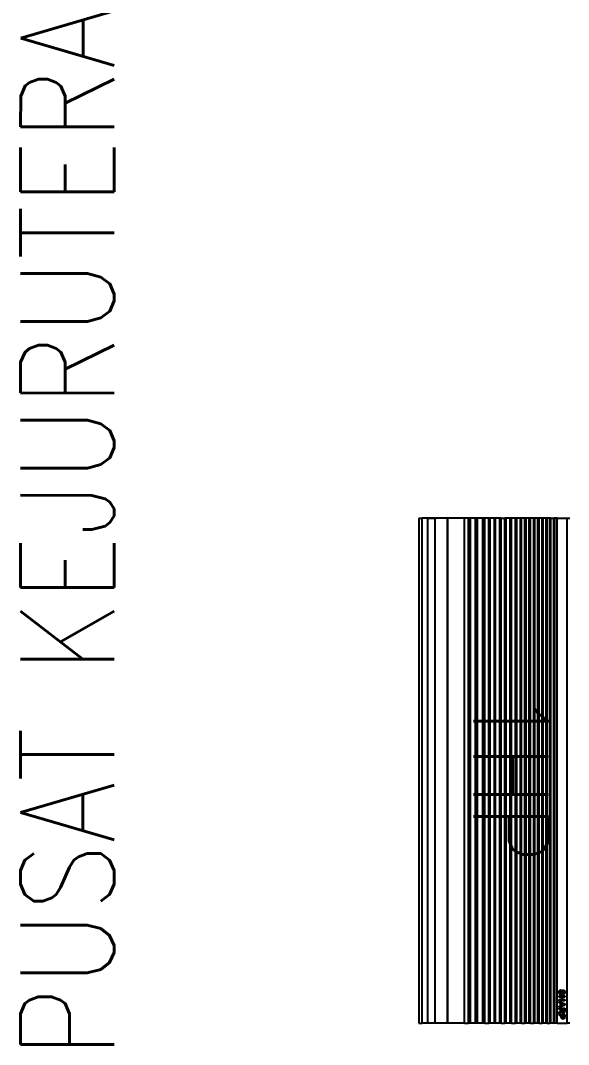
# Model space of a CAD drawing. Header units: inches. Extents: x -86493719 to 430035, y 21644 to 1519532.
# Drawn here: x 53460 to 55510, y 61403 to 65231 of the extents above; entities that cross this region are included whole.
import ezdxf
from ezdxf.enums import TextEntityAlignment as Align

# ---------------------------------------------------------------- set-up
doc = ezdxf.new("R2010")
doc.units = ezdxf.units.IN
doc.header["$MEASUREMENT"] = 0
doc.layers.add('Edges', color=7, linetype='Continuous')
doc.layers.add('t3', color=8, linetype='Continuous', lineweight=25)
doc.styles.add('LAILA', font='romans.shx', dxfattribs={"width": 0.85})

# ---------------------------------------------------------------- blocks, each defined once
blk = doc.blocks.new('1.0HP AIR CONDITION')
for p, q in [((-1478.9, 33.2), (-1478.9, 59.6)), ((-1478.9, 59.6), (409, 59.6)), ((409, 33.2), (-1478.9, 33.2))]:
    blk.add_line(p, q)
at = {"layer": 'Edges'}
for p, q in [((-1478.9, 555.3), (-1478.9, 564.6)), ((409, 555.3), (-1478.9, 555.3)), ((-1478.9, 517.3), (-1478.9, 555.3)), ((285.1, 540.3), (285.4, 541.8)), ((285.3, 539.1), (285.1, 540.3)), ((285.7, 538.1), (285.3, 539.1)), ((285.4, 541.8), (286.1, 543.2)), ((286.3, 537.1), (285.7, 538.1)), ((286.1, 543.2), (287.4, 544.4)), ((287.3, 536.2), (286.3, 537.1)), ((288.1, 535.6), (287.3, 536.2)), ((287.4, 544.4), (289, 545.2)), ((289, 545.2), (291.1, 545.8)), ((289.8, 541.3), (289.6, 540.6)), ((289.6, 540.6), (289.7, 539.9)), ((289.7, 539.9), (290.3, 539.3)), ((290.3, 541.8), (289.8, 541.3)), ((291.7, 542.4), (290.3, 541.8)), ((290.3, 539.3), (291.8, 538.7)), ((291.1, 545.8), (293.5, 545.9)), ((293.5, 542.5), (291.7, 542.4)), ((291.8, 538.7), (294.5, 538)), ((293.5, 545.9), (295.5, 545.8)), ((295.2, 542.4), (293.5, 542.5)), ((294.5, 538), (297.4, 537.2)), ((296.4, 541.9), (295.2, 542.4)), ((295.5, 545.8), (297.3, 545.5)), ((297.2, 541), (296.4, 541.9)), ((297.7, 539.6), (297.2, 541)), ((297.3, 545.5), (298.8, 545)), ((297.4, 537.2), (299.5, 536.5)), ((302.3, 539.8), (297.7, 539.6)), ((298.8, 545), (300, 544.3)), ((299.5, 536.5), (300.9, 535.6)), ((300, 544.3), (301, 543.4)), ((301, 543.4), (301.7, 542.3)), ((301.7, 542.3), (302.1, 541.1)), ((302.1, 541.1), (302.3, 539.8)), ((306.9, 525.3), (306.9, 545.6)), ((306.9, 545.6), (311.5, 545.6)), ((311.5, 545.6), (311.5, 537.6)), ((311.5, 537.6), (320.6, 537.6)), ((320.6, 537.6), (320.6, 545.6)), ((320.6, 545.6), (325.2, 545.6)), ((325.2, 545.6), (325.2, 525.3)), ((327.6, 525.3), (336.6, 545.6)), ((339, 540.9), (335.9, 533.3)), ((336.6, 545.6), (341.5, 545.6)), ((342.1, 533.3), (339, 540.9)), ((341.5, 545.6), (350.6, 525.3)), ((353.1, 525.3), (353.1, 545.6)), ((353.1, 545.6), (362.8, 545.6)), ((361.3, 542.2), (357.7, 542.2)), ((357.7, 542.2), (357.7, 537)), ((357.7, 537), (361.2, 537)), ((361.2, 537), (363.9, 537.1)), ((364.7, 542.1), (361.3, 542.2)), ((362.8, 545.6), (366, 545.5)), ((363.9, 537.1), (365.3, 537.3)), ((365.7, 541.8), (364.7, 542.1)), ((365.3, 537.3), (366, 537.6)), ((366.5, 541.3), (365.7, 541.8)), ((366, 545.5), (368.2, 545)), ((366, 537.6), (366.6, 538.1)), ((366.9, 540.6), (366.5, 541.3)), ((366.6, 538.1), (367, 538.8)), ((367.1, 539.6), (366.9, 540.6)), ((367, 538.8), (367.1, 539.6)), ((368.2, 545), (369.7, 544.3)), ((370.3, 536.1), (369.5, 535.5)), ((369.7, 544.3), (370.8, 543.1)), ((371, 536.9), (370.3, 536.1)), ((370.8, 543.1), (371.6, 541.6)), ((371.5, 537.8), (371, 536.9)), ((371.7, 538.8), (371.5, 537.8)), ((371.6, 541.6), (371.8, 539.9)), ((371.8, 539.9), (371.7, 538.8)), ((376.2, 525.3), (376.2, 545.6)), ((376.2, 545.6), (383.6, 545.6)), ((380.8, 542.2), (380.8, 536.4)), ((383.1, 542.2), (380.8, 542.2)), ((380.8, 536.4), (383.4, 536.4)), ((386.4, 542), (383.1, 542.2)), ((383.4, 536.4), (385.6, 536.5)), ((383.6, 545.6), (387.1, 545.5)), ((385.6, 536.5), (387, 536.7)), ((387.4, 541.7), (386.4, 542)), ((387, 536.7), (387.8, 537.1)), ((387.1, 545.5), (389.1, 545.3)), ((388.3, 541.1), (387.4, 541.7)), ((387.8, 537.1), (388.5, 537.7)), ((388.8, 540.3), (388.3, 541.1)), ((388.5, 537.7), (388.9, 538.5)), ((389, 539.3), (388.8, 540.3)), ((388.9, 538.5), (389, 539.3)), ((389.1, 545.3), (390.9, 544.6)), ((390.9, 544.6), (392.4, 543.3)), ((393, 536.2), (392.1, 535.1)), ((392.4, 543.3), (393, 542.5)), ((393, 542.5), (393.4, 541.6)), ((393.6, 537.6), (393, 536.2)), ((393.4, 541.6), (393.7, 540.5)), ((393.8, 539.4), (393.6, 537.6)), ((393.7, 540.5), (393.8, 539.4)), ((409, 564.6), (409, 555.3)), ((409, 517.3), (409, 555.3)), ((-1478.9, 517.3), (-1478.9, 508.2)), ((409, 517.3), (-1478.9, 517.3)), ((409, 508.2), (-1478.9, 508.2)), ((-1478.9, 508.2), (-1478.9, 504.5)), ((409, 504.5), (-1478.9, 504.5)), ((-1478.9, 493.7), (-1478.9, 504.5)), ((284.3, 531.9), (288.8, 532.3)), ((284.7, 530.3), (284.3, 531.9)), ((285.2, 528.9), (284.7, 530.3)), ((286.1, 527.7), (285.2, 528.9)), ((287.1, 526.7), (286.1, 527.7)), ((288.4, 525.9), (287.1, 526.7)), ((289.3, 535.1), (288.1, 535.6)), ((289.9, 525.4), (288.4, 525.9)), ((288.8, 532.3), (289.4, 530.5)), ((292.5, 534.2), (289.3, 535.1)), ((289.4, 530.5), (290.5, 529.3)), ((291.7, 525), (289.9, 525.4)), ((290.5, 529.3), (291.9, 528.6)), ((293.8, 524.9), (291.7, 525)), ((291.9, 528.6), (293.8, 528.4)), ((296.2, 533.3), (292.5, 534.2)), ((293.8, 528.4), (295.8, 528.6)), ((296.5, 525.1), (293.8, 524.9)), ((295.8, 528.6), (297.2, 529.2)), ((297.2, 532.9), (296.2, 533.3)), ((298.8, 525.7), (296.5, 525.1)), ((297.8, 532.4), (297.2, 532.9)), ((297.2, 529.2), (298, 530.1)), ((298.2, 531.9), (297.8, 532.4)), ((298, 530.1), (298.3, 531.2)), ((298.3, 531.2), (298.2, 531.9)), ((300.5, 526.6), (298.8, 525.7)), ((301.9, 527.9), (300.5, 526.6)), ((300.9, 535.6), (302, 534.4)), ((302.7, 529.5), (301.9, 527.9)), ((302, 534.4), (302.7, 533)), ((302.7, 533), (303, 531.2)), ((303, 531.2), (302.7, 529.5)), ((311.5, 525.3), (306.9, 525.3)), ((320.6, 534.2), (311.5, 534.2)), ((311.5, 534.2), (311.5, 525.3)), ((320.6, 525.3), (320.6, 534.2)), ((325.2, 525.3), (320.6, 525.3)), ((332.5, 525.3), (327.6, 525.3)), ((334.4, 529.9), (332.5, 525.3)), ((343.6, 529.9), (334.4, 529.9)), ((335.9, 533.3), (342.1, 533.3)), ((345.6, 525.3), (343.6, 529.9)), ((350.6, 525.3), (345.6, 525.3)), ((357.7, 525.3), (353.1, 525.3)), ((358.7, 533.8), (357.7, 533.8)), ((357.7, 533.8), (357.7, 525.3)), ((360, 533.7), (358.7, 533.8)), ((361, 533.5), (360, 533.7)), ((361.7, 533.2), (361, 533.5)), ((362.4, 532.7), (361.7, 533.2)), ((364.8, 529.7), (362.4, 532.7)), ((368.2, 525.3), (364.8, 529.7)), ((367.2, 534.5), (365.8, 534.3)), ((365.8, 534.3), (367.2, 533.4)), ((368.4, 534.9), (367.2, 534.5)), ((367.2, 533.4), (368.3, 532.6)), ((373.7, 525.3), (368.2, 525.3)), ((368.3, 532.6), (369.4, 531.3)), ((369.5, 535.5), (368.4, 534.9)), ((369.4, 531.3), (370.9, 529.3)), ((370.9, 529.3), (373.7, 525.3)), ((380.8, 525.3), (376.2, 525.3)), ((383.8, 533), (380.8, 533)), ((380.8, 533), (380.8, 525.3)), ((386.6, 533), (383.8, 533)), ((388.6, 533.2), (386.6, 533)), ((389.9, 533.6), (388.6, 533.2)), ((391, 534.2), (389.9, 533.6)), ((392.1, 535.1), (391, 534.2)), ((409, 517.3), (409, 508.2)), ((409, 508.2), (409, 504.5)), ((409, 504.5), (409, 493.7)), ((409, 493.7), (-1478.9, 493.7)), ((-1478.9, 493.7), (-1478.9, 489.8)), ((409, 489.8), (-1478.9, 489.8)), ((-1478.9, 489.8), (-1478.9, 480)), ((-1478.9, 480), (-1478.9, 476.4)), ((409, 480), (-1478.9, 480)), ((409, 476.4), (-1478.9, 476.4)), ((-1478.9, 476.4), (-1478.9, 465.7)), ((409, 465.7), (-1478.9, 465.7)), ((-1478.9, 465.7), (-1478.9, 461.7)), ((409, 461.7), (-1478.9, 461.7)), ((-1478.9, 461.7), (-1478.9, 450.1)), ((409, 493.7), (409, 489.8)), ((409, 480), (409, 489.8)), ((409, 480), (409, 476.4)), ((409, 476.4), (409, 465.7)), ((409, 465.7), (409, 461.7)), ((409, 450.1), (409, 461.7)), ((409, 450.1), (-1478.9, 450.1)), ((-1478.9, 450.1), (-1478.9, 445.7)), ((-1478.9, 445.7), (-1478.9, 433.8)), ((409, 445.7), (-1478.9, 445.7)), ((409, 433.8), (-1478.9, 433.8)), ((-1478.9, 433.8), (-1478.9, 429.7)), ((409, 429.7), (-1478.9, 429.7)), ((-1478.9, 429.7), (-1478.9, 417.9)), ((409, 450.1), (409, 445.7)), ((409, 445.7), (409, 433.8)), ((409, 433.8), (409, 429.7)), ((409, 417.9), (409, 429.7)), ((409, 417.9), (-1478.9, 417.9)), ((-1478.9, 417.9), (-1478.9, 413.2)), ((409, 413.2), (-1478.9, 413.2)), ((-1478.9, 413.2), (-1478.9, 400.9)), ((409, 400.9), (-1478.9, 400.9)), ((-1478.9, 400.9), (-1478.9, 396.5)), ((409, 396.5), (-1478.9, 396.5)), ((-1478.9, 396.5), (-1478.9, 384.1)), ((409, 384.1), (-1478.9, 384.1)), ((-1478.9, 384.1), (-1478.9, 379.7)), ((409, 417.9), (409, 413.2)), ((409, 413.2), (409, 400.9)), ((409, 400.9), (409, 396.5)), ((409, 384.1), (409, 396.5)), ((409, 384.1), (409, 379.7)), ((409, 379.7), (-1478.9, 379.7)), ((-1478.9, 379.7), (-1478.9, 367.2)), ((409, 367.2), (-1478.9, 367.2)), ((-1478.9, 367.2), (-1478.9, 362.2)), ((409, 362.2), (-1478.9, 362.2)), ((-1478.9, 362.2), (-1478.9, 347.1)), ((409, 347.1), (-1478.9, 347.1)), ((-1478.9, 347.1), (-1478.9, 341.8)), ((409, 379.7), (409, 367.2)), ((409, 367.2), (409, 362.2)), ((409, 347.1), (409, 362.2)), ((409, 347.1), (409, 341.8)), ((-1478.9, 341.8), (-1478.9, 327.2)), ((409, 341.8), (-1478.9, 341.8)), ((409, 327.2), (-1478.9, 327.2)), ((-1478.9, 327.2), (-1478.9, 322)), ((409, 322), (-1478.9, 322)), ((-1478.9, 307.5), (-1478.9, 322)), ((409, 307.5), (-1478.9, 307.5)), ((-1478.9, 307.5), (-1478.9, 302.4)), ((409, 341.8), (409, 327.2)), ((409, 327.2), (409, 322)), ((409, 307.5), (409, 322)), ((409, 307.5), (409, 302.4)), ((-1478.9, 302.4), (-1478.9, 287.3)), ((409, 302.4), (-1478.9, 302.4)), ((409, 287.3), (-1478.9, 287.3)), ((-1478.9, 287.3), (-1478.9, 282.6)), ((-1478.9, 282.6), (-1478.9, 266.9)), ((409, 282.6), (-1478.9, 282.6)), ((409, 302.4), (409, 287.3)), ((409, 287.3), (409, 282.6)), ((409, 282.6), (409, 266.9)), ((409, 266.9), (-1478.9, 266.9)), ((-1478.9, 266.9), (-1478.9, 261.5)), ((409, 261.5), (-1478.9, 261.5)), ((-1478.9, 261.5), (-1478.9, 246.4)), ((409, 246.4), (-1478.9, 246.4)), ((-1478.9, 246.4), (-1478.9, 239.2)), ((409, 239.2), (-1478.9, 239.2)), ((-1478.9, 239.2), (-1478.9, 219.2)), ((409, 266.9), (409, 261.5)), ((409, 246.4), (409, 261.5)), ((409, 246.4), (409, 239.2)), ((409, 239.2), (409, 219.2)), ((409, 219.2), (-1478.9, 219.2)), ((-1478.9, 219.2), (-1478.9, 212.2)), ((409, 212.2), (-1478.9, 212.2)), ((-1478.9, 212.2), (-1478.9, 193.1)), ((-1478.9, 193.1), (-1478.9, 186.1)), ((409, 193.1), (-1478.9, 193.1)), ((409, 219.2), (409, 212.2)), ((409, 212.2), (409, 193.1)), ((409, 193.1), (409, 186.1)), ((409, 186.1), (-1478.9, 186.1)), ((-1478.9, 186.1), (-1478.9, 170.5)), ((409, 170.5), (-1478.9, 170.5)), ((-1478.9, 170.5), (-1478.9, 108.8)), ((409, 170.5), (409, 186.1)), ((409, 170.5), (409, 108.8)), ((409, 108.8), (-1478.9, 108.8)), ((-1478.9, 108.8), (-1478.9, 107.1)), ((409, 107.1), (-1478.9, 107.1)), ((-1478.9, 107.1), (-1478.9, 12.2)), ((409, 108.8), (409, 107.1)), ((409, 107.1), (409, 12.2)), ((-1351.8, 12.2), (-1478.9, 12.2)), ((-1478.9, 0), (-1478.9, 12.2)), ((-1478.9, 0), (409, 0)), ((-1350.3, 12.2), (-1351.8, 12.2)), ((269.6, 12.2), (-1350.3, 12.2)), ((270.7, 12.2), (269.6, 12.2)), ((409, 12.2), (270.7, 12.2)), ((409, 0), (409, 12.2))]:
    blk.add_line(p, q, dxfattribs=at)
at = {"insert": (-832.4, 484), "char_height": 279.73, "width": 2738.785, "attachment_point": 1, "style": 'LAILA'}
blk.add_mtext('1HP', dxfattribs=at)

msp = doc.modelspace()

# ---------------------------------------------------------------- block references
at = {"rotation": 270}
msp.add_blockref('1.0HP AIR CONDITION', (54950, 61892.1), dxfattribs=at)

# ---------------------------------------------------------------- texts
at = {"layer": 't3', "style": 'LAILA', "width": 0.85}
msp.add_text('PUSAT KEJURUTERAAN 1', height=350, rotation=89.9872, dxfattribs=at).set_placement((53459.7, 61352.3), align=Align.TOP_LEFT)

doc.saveas('drawing.dxf')
